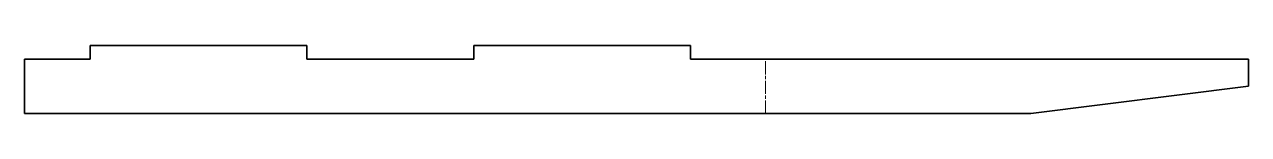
# Model space of a CAD drawing. Header units: millimetres. Extents: x 0 to 225, y 0 to 13.
import ezdxf

# ---------------------------------------------------------------- set-up
doc = ezdxf.new("R2010")
doc.units = ezdxf.units.MM
doc.linetypes.add('Chain', pattern=[13.68, 9.12, -1.14, 2.28, -1.14])
doc.layers.add('SIMUMAK Bend Centerline (ISO)', color=7, linetype='Chain', lineweight=9)
doc.layers.add('SIMUMAK Visible (ISO)', color=7, linetype='Continuous', lineweight=35)

# ---------------------------------------------------------------- blocks, each defined once
blk = doc.blocks.new('SIL-027-RLPF-01_Sheet_5_SIL-027-RLPF-01 (Desplegada)')
at = {"layer": 'SIMUMAK Bend Centerline (ISO)', "ltscale": 0.263158}
blk.add_line((23.72, -6.25), (23.72, 3.75), dxfattribs=at)
at = {"layer": 'SIMUMAK Visible (ISO)'}
for p, q in [((-100.38, 6.25), (-100.38, 3.75)), ((-60.58, 6.25), (-100.38, 6.25)), ((-60.58, 3.75), (-60.58, 6.25)), ((-29.88, 6.25), (-29.88, 3.75)), ((9.92, 6.25), (-29.88, 6.25)), ((9.92, 3.75), (9.92, 6.25)), ((-112.48, 3.75), (-112.48, -6.25)), ((-100.38, 3.75), (-112.48, 3.75)), ((-29.88, 3.75), (-60.58, 3.75)), ((112.48, 3.75), (9.92, 3.75)), ((112.48, -1.25), (112.48, 3.75)), ((72.48, -6.25), (112.48, -1.25)), ((72.48, -6.25), (-112.48, -6.25))]:
    blk.add_line(p, q, dxfattribs=at)

msp = doc.modelspace()

# ---------------------------------------------------------------- block references
msp.add_blockref('SIL-027-RLPF-01_Sheet_5_SIL-027-RLPF-01 (Desplegada)', (112.48, 6.25))

doc.saveas('drawing.dxf')
